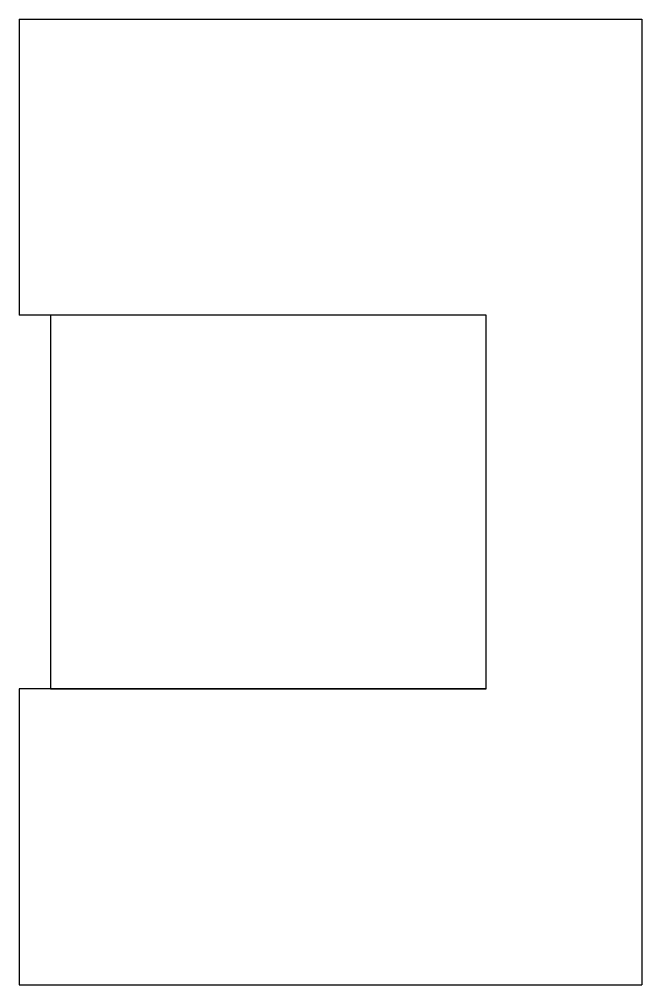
# Model space of a CAD drawing. Header units: millimetres. Extents: x 0 to 20, y 0 to 31.
import ezdxf

# ---------------------------------------------------------------- set-up
doc = ezdxf.new("R2010")
doc.units = ezdxf.units.MM
doc.layers.add('CONDUCTOR', color=7, linetype='Continuous')
doc.layers.add('THIET BI DIEN', color=5, linetype='Continuous')

# ---------------------------------------------------------------- blocks, each defined once
blk = doc.blocks.new('TV-BL1')
at = {"layer": 'CONDUCTOR', "color": 8, "ltscale": 100}
for points in [[(-5, 6), (-20, 6)], [(-5, -6), (-20, -6)]]:
    blk.add_lwpolyline(points, dxfattribs=at)
blk.add_lwpolyline([(-19, -6), (-5, -6), (-5, 6), (-19, 6)], close=True, dxfattribs=at)
at = {"layer": 'THIET BI DIEN', "ltscale": 15}
for p, q in [((-20, 15.5), (-20, 6)), ((0, 15.5), (0, -15.5)), ((-20, -6), (-20, -15.5)), ((-20, -15.5), (-5, -15.5))]:
    blk.add_line(p, q, dxfattribs=at)
for points in [[(-20, 15.5), (0, 15.5)], [(-5, -15.5), (0, -15.5)]]:
    blk.add_lwpolyline(points, dxfattribs=at)

msp = doc.modelspace()

# ---------------------------------------------------------------- block references
msp.add_blockref('TV-BL1', (20, 15.5))

doc.saveas('drawing.dxf')
